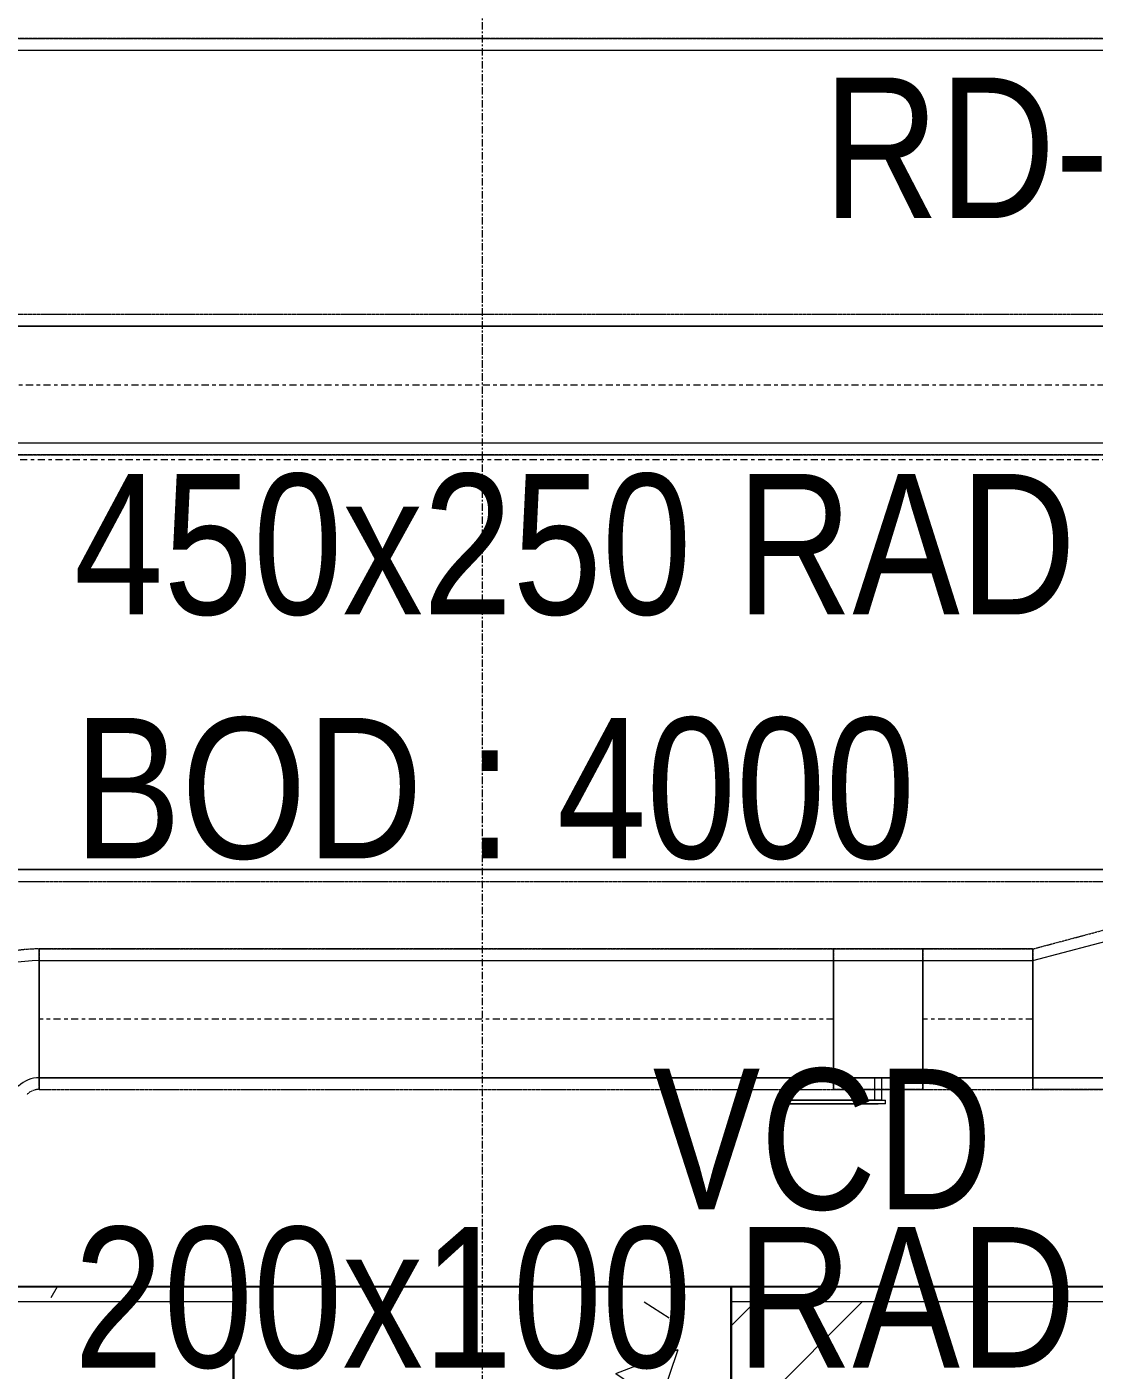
# Model space of a CAD drawing. Header units: inches. Extents: x -83664 to 20107, y -47222 to 19398.
# Drawn here: x -18750 to -16928, y -36482 to -34187 of the extents above; entities that cross this region are included whole.
import ezdxf

# ---------------------------------------------------------------- set-up
doc = ezdxf.new("R2010")
doc.units = ezdxf.units.IN
doc.header["$MEASUREMENT"] = 0
for name, pattern in [('Center', [29.999999, 12, -6, 6, -6]), ('Grid Line', [22.225, 12.7, -3.175, 3.175, -3.175]), ('Hidden 0_50', [1.0584, 0.5292, -0.5292])]:
    doc.linetypes.add(name, pattern=pattern)
for name, color, linetype, lineweight in [('A-COLS', 7, 'Continuous', 9), ('A-WALL', 7, 'Continuous', 9), ('A-WALL-PATT', 7, 'Continuous', 25), ('G-ANNO-TEXT', 7, 'Continuous', 9), ('M-HVAC-DUCT-CNTR', 7, 'Center', 9), ('M-HVAC-DUCT-IDEN', 7, 'Continuous', 18), ('S-GRID', 7, 'Continuous', 9)]:
    doc.layers.add(name, color=color, linetype=linetype, lineweight=lineweight)
doc.layers.add('M-HVAC-DUCT', color=7, linetype='Continuous', lineweight=9, true_color=0xffe97f)
doc.styles.add('Arial Narrow_21', font='ARIALN.TTF', dxfattribs={"height": 240})
pattern_1 = [(0, (0, 0), (1219.2, 304.8), [50.292, -864.108, 50.292, -864.108, -4876.8]), (0, (0, 0), (1219.2, 304.8), [-1828.8, 50.292, -1778.508, 50.292, -864.108, -2133.6]), (0, (0, 0), (1219.2, 304.8), [-4572, 50.292, -559.308, 50.292, -1473.708]), (120, (457.2, 152.4), (-873.56454, 903.4582), [50.292, -864.108, 50.292, -864.108, -4876.8]), (120, (457.2, 152.4), (-873.56454, 903.4582), [-1828.8, 50.292, -1778.508, 50.292, -864.108, -2133.6]), (120, (457.2, 152.4), (-873.56454, 903.4582), [-4572, 50.292, -559.308, 50.292, -1473.708]), (240, (609.6, 762), (-345.63546, -1208.2582), [50.292, -864.108, 50.292, -864.108, -4876.8]), (240, (609.6, 762), (-345.63546, -1208.2582), [-1828.8, 50.292, -1778.508, 50.292, -864.108, -2133.6]), (240, (609.6, 762), (-345.63546, -1208.2582), [-4572, 50.292, -559.308, 50.292, -1473.708])]
pattern_2 = [(45, (0, 0), (-377.1708, 377.1708), []), (45, (0, 571.5), (-377.1708, 377.1708), [])]

# ---------------------------------------------------------------- blocks, each defined once
blk = doc.blocks.new('M_Rec Elbow - Radius - 0_75W-7691804-FIRST FLOOR AC CONDITIONING LAYOUT - PART A')
at = {"layer": 'M-HVAC-DUCT', "color": 30, "true_color": 0xff7f00}
for p, q in [((-62.1, 100), (-62.1, -100)), ((-62.1, -100), (-62.1, 100)), ((-26.8, 114.6), (114.6, -26.8)), ((114.6, -26.8), (-26.8, 114.6))]:
    blk.add_line(p, q, dxfattribs=at)
for radius in [50, 50, 250, 250]:
    blk.add_arc((-62.1, 150), radius, 270, 315, dxfattribs=at)
blk = doc.blocks.new('TEMW-ME-DMP-Volume Control Damper - Standard-7399617-FIRST FLOOR AC CONDITIONING LAYOUT - PART A')
at = {"layer": 'M-HVAC-DUCT', "color": 30, "true_color": 0xff7f00}
for p, q in [((-165.1, 138.1), (-165.1, 144.4)), ((-152.4, 144.4), (-165.1, 144.4)), ((-165.1, 138.1), (-152.4, 138.1)), ((0, 144.4), (-152.4, 144.4)), ((-152.4, 144.4), (0, 144.4)), ((0, 138.1), (-152.4, 138.1)), ((-152.4, 138.1), (0, 138.1)), ((-6.3, 100), (-6.3, 138.1)), ((6.4, 138.1), (-6.3, 138.1)), ((6.4, 138.1), (-6.3, 138.1)), ((12.7, 144.4), (0, 144.4)), ((0, 138.1), (12.7, 138.1)), ((6.4, 138.1), (6.4, 100)), ((12.7, 144.4), (12.7, 138.1)), ((-76.2, 100), (-76.2, -100)), ((-76.2, -100), (-76.2, 100)), ((76.2, 100), (-76.2, 100)), ((-76.2, 100), (76.2, 100)), ((-76.2, 100), (76.2, 100)), ((-6.3, 100), (6.4, 100)), ((-6.3, 100), (6.4, 100)), ((76.2, 100), (76.2, -100)), ((76.2, -100), (76.2, 100)), ((-76.2, -100), (76.2, -100)), ((-76.2, -100), (76.2, -100)), ((-76.2, -100), (76.2, -100))]:
    blk.add_line(p, q, dxfattribs=at)
blk = doc.blocks.new('M_Rec Transition - Length - Standard-8295816-FIRST FLOOR AC CONDITIONING LAYOUT - PART A')
at = {"layer": 'M-HVAC-DUCT', "color": 30, "true_color": 0xff7f00}
for p, q in [((0, 100), (375, 200)), ((0, 100), (375, 200)), ((375, -100), (375, 200)), ((375, 200), (375, -100)), ((0, 100), (0, -100)), ((0, -100), (0, 100)), ((0, -100), (375, -100)), ((375, -100), (0, -100))]:
    blk.add_line(p, q, dxfattribs=at)
blk = doc.blocks.new('TEMW-SMBZ-HO-BM-HVAC-00002_rvt-1-FIRST FLOOR AC CONDITIONING LAYOUT - PART A')
at = {"layer": 'M-HVAC-DUCT', "color": 30, "linetype": 'Hidden 0_50', "true_color": 0xff7f00}
for p, q in [((135077, 64165.6), (128582, 64165.6)), ((128582, 64165.6), (135077, 64165.6)), ((128582, 62725.6), (135077, 62725.6)), ((128582, 62725.6), (135077, 62725.6)), ((134424.5, 62610.2), (134799.5, 62710.2)), ((134424.5, 62610.2), (134799.5, 62710.2)), ((132727.5, 62610.2), (132727.5, 62370.2)), ((132727.5, 62370.2), (132727.5, 62610.2)), ((134084, 62610.2), (132727.5, 62610.2)), ((132727.5, 62610.2), (134084, 62610.2)), ((132727.5, 62370.2), (132727.5, 62610.2)), ((132727.5, 62610.2), (132727.5, 62370.2)), ((134084, 62610.2), (134084, 62370.2)), ((134084, 62370.2), (134084, 62610.2)), ((134236.4, 62610.2), (134084, 62610.2)), ((134084, 62610.2), (134084, 62370.2)), ((134084, 62370.2), (134084, 62610.2)), ((134084, 62610.2), (134236.4, 62610.2)), ((134236.4, 62370.2), (134236.4, 62610.2)), ((134236.4, 62610.2), (134236.4, 62370.2)), ((134236.4, 62610.2), (134236.4, 62370.2)), ((134236.4, 62370.2), (134236.4, 62610.2)), ((134424.5, 62610.2), (134236.4, 62610.2)), ((134236.4, 62610.2), (134424.5, 62610.2)), ((134424.5, 62610.2), (134424.5, 62370.2)), ((134424.5, 62370.2), (134424.5, 62610.2)), ((134424.5, 62610.2), (134424.5, 62370.2)), ((134424.5, 62370.2), (134424.5, 62610.2)), ((132727.5, 62370.2), (134084, 62370.2)), ((132727.5, 62370.2), (134084, 62370.2)), ((134084, 62370.2), (134236.4, 62370.2)), ((134236.4, 62370.2), (134084, 62370.2)), ((134236.4, 62370.2), (134424.5, 62370.2)), ((134236.4, 62370.2), (134424.5, 62370.2)), ((134424.5, 62370.2), (134799.5, 62370.2)), ((134799.5, 62370.2), (134424.5, 62370.2))]:
    blk.add_line(p, q, dxfattribs=at)
at = {"layer": 'M-HVAC-DUCT', "color": 30, "true_color": 0xff7f00}
for p, q in [((128582, 64145.6), (135077, 64145.6)), ((128582, 64145.6), (135077, 64145.6)), ((135077, 62745.6), (128582, 62745.6)), ((128582, 62745.6), (135077, 62745.6)), ((132727.5, 62390.2), (132727.5, 62590.2)), ((132727.5, 62590.2), (132727.5, 62390.2)), ((132727.5, 62590.2), (134084, 62590.2)), ((132727.5, 62590.2), (134084, 62590.2)), ((134084, 62390.2), (134084, 62590.2)), ((134084, 62590.2), (134084, 62390.2)), ((134236.4, 62390.2), (134236.4, 62590.2)), ((134236.4, 62590.2), (134236.4, 62390.2)), ((134236.4, 62590.2), (134424.5, 62590.2)), ((134236.4, 62590.2), (134424.5, 62590.2)), ((134424.5, 62390.2), (134424.5, 62590.2)), ((134424.5, 62590.2), (134424.5, 62390.2)), ((134084, 62390.2), (132727.5, 62390.2)), ((132727.5, 62390.2), (134084, 62390.2)), ((134424.5, 62390.2), (134236.4, 62390.2)), ((134236.4, 62390.2), (134424.5, 62390.2))]:
    blk.add_line(p, q, dxfattribs=at)
at = {"layer": 'M-HVAC-DUCT', "color": 6, "linetype": 'Hidden 0_50', "true_color": 0xff00ff}
for p, q in [((135245.2, 63694), (132344.8, 63694)), ((135245.2, 63694), (132344.8, 63694)), ((132344.8, 63454), (135245.2, 63454)), ((135245.2, 63454), (132344.8, 63454))]:
    blk.add_line(p, q, dxfattribs=at)
at = {"layer": 'M-HVAC-DUCT', "color": 6, "true_color": 0xff00ff}
for p, q in [((132344.8, 63674), (135245.2, 63674)), ((135245.2, 63674), (132344.8, 63674)), ((135245.2, 63474), (132344.8, 63474)), ((135245.2, 63474), (132344.8, 63474))]:
    blk.add_line(p, q, dxfattribs=at)
at = {"layer": 'M-HVAC-DUCT', "color": 30, "linetype": 'Hidden 0_50', "true_color": 0xff7f00}
for radius in [270, 270, 30, 30]:
    blk.add_arc((132727.5, 62340.2), radius, 90, 135, dxfattribs=at)
at = {"layer": 'M-HVAC-DUCT-CNTR', "color": 6, "true_color": 0xff00ff}
blk.add_line((132344.8, 63574), (135245.2, 63574), dxfattribs=at)
at = {"layer": 'M-HVAC-DUCT-CNTR', "color": 30, "true_color": 0xff7f00}
for p, q in [((135077, 63445.6), (128582, 63445.6)), ((134084, 62490.2), (132727.5, 62490.2)), ((134424.5, 62490.2), (134236.4, 62490.2))]:
    blk.add_line(p, q, dxfattribs=at)
at = {"layer": 'M-HVAC-DUCT', "color": 6, "linetype": 'Hidden 0_50', "lineweight": 9, "true_color": 0xff00ff}
blk.add_blockref('M_Rec Transition - Length - Standard-8295816-FIRST FLOOR AC CONDITIONING LAYOUT - PART A', (134424.5, 62490.2), dxfattribs=at)
at = {"layer": 'M-HVAC-DUCT', "color": 6, "linetype": 'Hidden 0_50', "lineweight": 9, "true_color": 0xff00ff, "rotation": 180}
blk.add_blockref('M_Rec Elbow - Radius - 0_75W-7691804-FIRST FLOOR AC CONDITIONING LAYOUT - PART A', (132665.4, 62490.2), dxfattribs=at)
at = {"layer": 'M-HVAC-DUCT', "color": 6, "linetype": 'Hidden 0_50', "lineweight": 9, "true_color": 0xff00ff, "extrusion": (0, 0, -1), "rotation": 180}
blk.add_blockref('TEMW-ME-DMP-Volume Control Damper - Standard-7399617-FIRST FLOOR AC CONDITIONING LAYOUT - PART A', (-134160.2, 62490.2), dxfattribs=at)
blk = doc.blocks.new('TEMW-SMBZ-HO-BM-HVAC-00002_rvt-2-FIRST FLOOR AC CONDITIONING LAYOUT - PART A')
at = {"layer": 'M-HVAC-DUCT', "color": 30, "linetype": 'Hidden 0_50', "true_color": 0xff7f00}
for p, q in [((135077, 64165.6), (128582, 64165.6)), ((128582, 64165.6), (135077, 64165.6)), ((128582, 62725.6), (135077, 62725.6)), ((128582, 62725.6), (135077, 62725.6)), ((134424.5, 62610.2), (134799.5, 62710.2)), ((134424.5, 62610.2), (134799.5, 62710.2)), ((132727.5, 62610.2), (132727.5, 62370.2)), ((132727.5, 62370.2), (132727.5, 62610.2)), ((134084, 62610.2), (132727.5, 62610.2)), ((132727.5, 62610.2), (134084, 62610.2)), ((132727.5, 62370.2), (132727.5, 62610.2)), ((132727.5, 62610.2), (132727.5, 62370.2)), ((134084, 62610.2), (134084, 62370.2)), ((134084, 62370.2), (134084, 62610.2)), ((134236.4, 62610.2), (134084, 62610.2)), ((134084, 62610.2), (134084, 62370.2)), ((134084, 62370.2), (134084, 62610.2)), ((134084, 62610.2), (134236.4, 62610.2)), ((134236.4, 62370.2), (134236.4, 62610.2)), ((134236.4, 62610.2), (134236.4, 62370.2)), ((134236.4, 62610.2), (134236.4, 62370.2)), ((134236.4, 62370.2), (134236.4, 62610.2)), ((134424.5, 62610.2), (134236.4, 62610.2)), ((134236.4, 62610.2), (134424.5, 62610.2)), ((134424.5, 62610.2), (134424.5, 62370.2)), ((134424.5, 62370.2), (134424.5, 62610.2)), ((134424.5, 62610.2), (134424.5, 62370.2)), ((134424.5, 62370.2), (134424.5, 62610.2)), ((132727.5, 62370.2), (134084, 62370.2)), ((132727.5, 62370.2), (134084, 62370.2)), ((134084, 62370.2), (134236.4, 62370.2)), ((134236.4, 62370.2), (134084, 62370.2)), ((134236.4, 62370.2), (134424.5, 62370.2)), ((134236.4, 62370.2), (134424.5, 62370.2)), ((134424.5, 62370.2), (134799.5, 62370.2)), ((134799.5, 62370.2), (134424.5, 62370.2))]:
    blk.add_line(p, q, dxfattribs=at)
at = {"layer": 'M-HVAC-DUCT', "color": 30, "true_color": 0xff7f00}
for p, q in [((128582, 64145.6), (135077, 64145.6)), ((128582, 64145.6), (135077, 64145.6)), ((135077, 62745.6), (128582, 62745.6)), ((128582, 62745.6), (135077, 62745.6)), ((132727.5, 62390.2), (132727.5, 62590.2)), ((132727.5, 62590.2), (132727.5, 62390.2)), ((132727.5, 62590.2), (134084, 62590.2)), ((132727.5, 62590.2), (134084, 62590.2)), ((134084, 62390.2), (134084, 62590.2)), ((134084, 62590.2), (134084, 62390.2)), ((134236.4, 62390.2), (134236.4, 62590.2)), ((134236.4, 62590.2), (134236.4, 62390.2)), ((134236.4, 62590.2), (134424.5, 62590.2)), ((134236.4, 62590.2), (134424.5, 62590.2)), ((134424.5, 62390.2), (134424.5, 62590.2)), ((134424.5, 62590.2), (134424.5, 62390.2)), ((134084, 62390.2), (132727.5, 62390.2)), ((132727.5, 62390.2), (134084, 62390.2)), ((134424.5, 62390.2), (134236.4, 62390.2)), ((134236.4, 62390.2), (134424.5, 62390.2))]:
    blk.add_line(p, q, dxfattribs=at)
at = {"layer": 'M-HVAC-DUCT', "color": 6, "linetype": 'Hidden 0_50', "true_color": 0xff00ff}
for p, q in [((135245.2, 63694), (132344.8, 63694)), ((135245.2, 63694), (132344.8, 63694)), ((132344.8, 63454), (135245.2, 63454)), ((135245.2, 63454), (132344.8, 63454))]:
    blk.add_line(p, q, dxfattribs=at)
at = {"layer": 'M-HVAC-DUCT', "color": 6, "true_color": 0xff00ff}
for p, q in [((132344.8, 63674), (135245.2, 63674)), ((135245.2, 63674), (132344.8, 63674)), ((135245.2, 63474), (132344.8, 63474)), ((135245.2, 63474), (132344.8, 63474))]:
    blk.add_line(p, q, dxfattribs=at)
at = {"layer": 'M-HVAC-DUCT', "color": 30, "linetype": 'Hidden 0_50', "true_color": 0xff7f00}
for radius in [270, 270, 30, 30]:
    blk.add_arc((132727.5, 62340.2), radius, 90, 135, dxfattribs=at)
at = {"layer": 'M-HVAC-DUCT-CNTR', "color": 6, "true_color": 0xff00ff}
blk.add_line((132344.8, 63574), (135245.2, 63574), dxfattribs=at)
at = {"layer": 'M-HVAC-DUCT-CNTR', "color": 30, "true_color": 0xff7f00}
for p, q in [((135077, 63445.6), (128582, 63445.6)), ((134084, 62490.2), (132727.5, 62490.2)), ((134424.5, 62490.2), (134236.4, 62490.2))]:
    blk.add_line(p, q, dxfattribs=at)
at = {"layer": 'M-HVAC-DUCT', "color": 6, "linetype": 'Hidden 0_50', "lineweight": 9, "true_color": 0xff00ff}
blk.add_blockref('M_Rec Transition - Length - Standard-8295816-FIRST FLOOR AC CONDITIONING LAYOUT - PART A', (134424.5, 62490.2), dxfattribs=at)
at = {"layer": 'M-HVAC-DUCT', "color": 6, "linetype": 'Hidden 0_50', "lineweight": 9, "true_color": 0xff00ff, "rotation": 180}
blk.add_blockref('M_Rec Elbow - Radius - 0_75W-7691804-FIRST FLOOR AC CONDITIONING LAYOUT - PART A', (132665.4, 62490.2), dxfattribs=at)
at = {"layer": 'M-HVAC-DUCT', "color": 6, "linetype": 'Hidden 0_50', "lineweight": 9, "true_color": 0xff00ff, "extrusion": (0, 0, -1), "rotation": 180}
blk.add_blockref('TEMW-ME-DMP-Volume Control Damper - Standard-7399617-FIRST FLOOR AC CONDITIONING LAYOUT - PART A', (-134160.2, 62490.2), dxfattribs=at)
blk = doc.blocks.new('SMBZ_Hospital Arch Model_2026_01_29_rvt-1-FIRST FLOOR AC CONDITIONING LAYOUT - PART A')
at = {"layer": 'A-COLS', "true_color": 0xbbbbbb}
h = blk.add_hatch(dxfattribs=at)
h.set_pattern_fill('FP_14', color=9, style=0, pattern_type=2)
h.set_pattern_definition([(50, (0, 0), (1093.1044, -95.634), [114.3, -1257.3]), (355, (0, 0), (-211.4575, 1146.341), [91.44, -1005.84]), (100.451, (91.1, -8), (881.656, 1050.7), [97.14, -1068.54]), (46.184, (0, 304.8), (1626.475, -252.257), [171.45, -1885.95]), (96.636, (135.5, 283.8), (1424.416, 1484.565), [145.71, -1602.811]), (351.184, (0, 304.8), (1424.43, 1484.551), [137.16, -1508.76]), (21, (152.4, 228.6), (909.6863, -613.591), [114.3, -1257.3]), (326, (152.4, 228.6), (370.812, 1105.129), [91.44, -1005.84]), (71.451, (228.2, 177.5), (1280.503, 491.528), [97.14, -1068.54]), (37.5, (0, 0), (18.5313, 507.3303), [50.292, -943.356, 50.292, -970.788, -1009.65]), (37.5, (0, 0), (18.5313, 507.3303), [-2014.728, 50.292, -959.358]), (7.5, (0, 0), (400.9178, 601.0836), [50.292, -531.876, 50.292, -920.496, -384.81]), (7.5, (0, 0), (400.9178, 601.0836), [-1552.956, 50.292, -334.518]), (327.5, (-339.85, 0), (813.5452, -34.3737), [50.292, -330.708, 50.292, -1138.428, -1577.34]), (327.5, (-339.85, 0), (813.5452, -34.3737), [-1569.72, 50.292, -1527.048]), (317.5, (-492.25, 0), (888.7755, 152.56), [50.292, -445.008, 50.292, -739.14, -1120.14]), (317.5, (-492.25, 0), (888.7755, 152.56), [-1284.732, 50.292, -1069.848])])
h.paths.add_polyline_path([(133909.4, 61182.7), (133909.4, 62032.7), (133059.4, 62032.7), (133059.4, 61182.7)])
at = {"layer": 'A-WALL-PATT', "lineweight": 9, "true_color": 0xbbbbbb}
h = blk.add_hatch(dxfattribs=at)
h.set_pattern_fill('FP_13', color=9, style=0, pattern_type=2)
h.set_pattern_definition(pattern_1)
h.paths.add_polyline_path([(133059.4, 62007.7), (133059.4, 62032.7), (130784.4, 62032.7), (130784.4, 62007.7), (132914.7, 62007.7)])
h = blk.add_hatch(dxfattribs=at)
h.set_pattern_fill('FP_13', color=9, style=0, pattern_type=2)
h.set_pattern_definition(pattern_1)
h.paths.add_polyline_path([(139984.4, 62007.7), (140184.4, 62007.7), (140184.4, 62032.7), (133909.4, 62032.7), (133909.4, 62007.7), (139959.4, 62007.7)])
h = blk.add_hatch(dxfattribs=at)
h.set_pattern_fill('FP_12', color=9, style=0, pattern_type=2)
h.set_pattern_definition(pattern_2)
h.paths.add_polyline_path([(133059.4, 61807.7), (133059.4, 62007.7), (130784.4, 62007.7), (130784.4, 61807.7), (132914.7, 61807.7)])
h = blk.add_hatch(dxfattribs=at)
h.set_pattern_fill('FP_12', color=9, style=0, pattern_type=2)
h.set_pattern_definition(pattern_2)
h.paths.add_polyline_path([(139984.4, 61807.7), (139984.4, 62007.7), (133909.4, 62007.7), (133909.4, 61807.7), (139959.4, 61807.7)])
h.paths.add_polyline_path([(136079.2, 61854.6), (135685.8, 61854.6), (135685.8, 62004.6), (136159.8, 62004.6), (136159.8, 61854.6)])
at = {"layer": 'A-COLS', "color": 9, "lineweight": 25, "true_color": 0xbbbbbb}
for p, q in [((133909.4, 62032.7), (133059.4, 62032.7)), ((133059.4, 62032.7), (133059.4, 61182.7)), ((133909.4, 61182.7), (133909.4, 62032.7))]:
    blk.add_line(p, q, dxfattribs=at)
at = {"layer": 'A-COLS', "color": 9, "true_color": 0xbbbbbb}
for p, q in [((133059.4, 61182.7), (133059.4, 62032.7)), ((133059.4, 62032.7), (133909.4, 62032.7)), ((133909.4, 62032.7), (133909.4, 61182.7))]:
    blk.add_line(p, q, dxfattribs=at)
at = {"layer": 'A-WALL', "color": 9, "lineweight": 25, "true_color": 0xbbbbbb}
for p, q in [((133059.4, 62032.7), (130784.4, 62032.7)), ((133059.4, 61782.7), (133059.4, 62032.7)), ((139959.4, 62032.7), (133909.4, 62032.7)), ((133909.4, 62032.7), (133909.4, 61782.7))]:
    blk.add_line(p, q, dxfattribs=at)
at = {"layer": 'A-WALL', "color": 9, "true_color": 0xbbbbbb}
for p, q in [((133059.4, 62032.7), (131759.4, 62032.7)), ((133059.4, 62032.7), (133059.4, 61782.7)), ((139959.4, 62032.7), (133909.4, 62032.7)), ((133909.4, 61782.7), (133909.4, 62032.7)), ((130784.4, 62007.7), (133059.4, 62007.7)), ((133909.4, 62007.7), (139959.4, 62007.7))]:
    blk.add_line(p, q, dxfattribs=at)

msp = doc.modelspace()

# ---------------------------------------------------------------- linework, layer by layer
at = {"layer": 'S-GRID', "color": 254, "linetype": 'Grid Line', "true_color": 0xdcdcdc}
msp.add_line((-17972.3, -44103.7), (-17972.3, 15149.1), dxfattribs=at)

# ---------------------------------------------------------------- block references
at = {"lineweight": 5}
for name in ['SMBZ_Hospital Arch Model_2026_01_29_rvt-1-FIRST FLOOR AC CONDITIONING LAYOUT - PART A', 'TEMW-SMBZ-HO-BM-HVAC-00002_rvt-1-FIRST FLOOR AC CONDITIONING LAYOUT - PART A', 'TEMW-SMBZ-HO-BM-HVAC-00002_rvt-2-FIRST FLOOR AC CONDITIONING LAYOUT - PART A']:
    msp.add_blockref(name, (-151456.7, -98372.2), dxfattribs=at)

# ---------------------------------------------------------------- texts
at = {"layer": 'G-ANNO-TEXT', "char_height": 240, "attachment_point": 1, "style": 'Arial Narrow_21'}
for s, insert, width in [('RD-02', (-17390.8, -34273.5), 1010.126), ('VCD', (-17681.3, -35966.8), 733.544)]:
    msp.add_mtext(s, dxfattribs=dict(at, insert=insert, width=width))
at = {"layer": 'M-HVAC-DUCT-IDEN', "lineweight": 9, "char_height": 240, "attachment_point": 1, "style": 'Arial Narrow_21'}
for s, insert, width in [('450x250 RAD', (-18670.1, -34950.6), 2152.531), ('BOD : 4000', (-18670.1, -35367.3), 1803.797), ('200x100 RAD', (-18670.1, -36237.1), 2152.531)]:
    msp.add_mtext(s, dxfattribs=dict(at, insert=insert, width=width))

doc.saveas('drawing.dxf')
